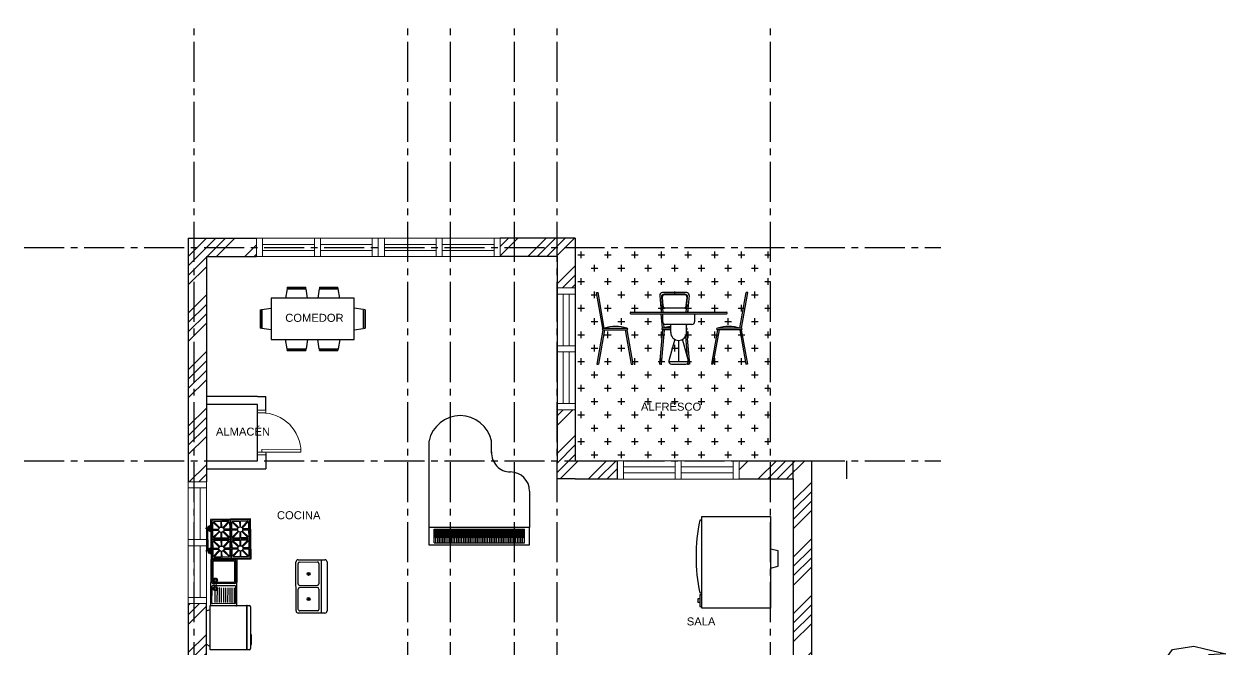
# Model space of a CAD drawing. Header units: metres. Extents: x 64.9 to 128.3, y 26.9 to 59.6.
# Drawn here: x 64.87 to 87.39, y 47.85 to 59.58 of the extents above; entities that cross this region are included whole.
import ezdxf

# ---------------------------------------------------------------- set-up
doc = ezdxf.new("R2010")
doc.units = ezdxf.units.M
doc.header["$MEASUREMENT"] = 0
doc.linetypes.add('CENTER2', pattern=[1.125, 0.75, -0.125, 0.125, -0.125])
doc.layers.add('09104-COCLUX750DE4HORNALLPTA', color=32, linetype='Continuous')
doc.layers.add('diag cot', color=7, linetype='Continuous', lineweight=25)
doc.layers.add('puertas y ventanas', color=200, linetype='Continuous', lineweight=20)
doc.styles.get("Standard").update_dxf_attribs({"font": 'arial.ttf'})

# ---------------------------------------------------------------- blocks, each defined once
blk = doc.blocks.new('*U3')
for p, q in [((0.05, -0.075), (0.05, 0.075)), ((0.05, 0.025), (0.475, 0.025)), ((0.475, -0.075), (0.475, 0.075)), ((0.525, -0.075), (0.525, 0.075)), ((0.525, 0.025), (0.95, 0.025)), ((0.95, -0.075), (0.95, 0.075)), ((0.05, -0.025), (0.475, -0.025)), ((0.525, -0.025), (0.95, -0.025))]:
    blk.add_line(p, q)
blk.add_lwpolyline([(0, -0.075), (1, -0.075), (1, 0.075), (0, 0.075)], close=True)
blk = doc.blocks.new('*U6')
for points in [[(0.05, 0), (0.1, 0), (0.1, 0.7), (0.05, 0.7)], [(0, -0.075), (0.05, -0.075), (0.05, 0.075), (0, 0.075)], [(0.75, -0.075), (0.8, -0.075), (0.8, 0.075), (0.75, 0.075)]]:
    blk.add_lwpolyline(points, close=True)
blk.add_arc((0.05, 0), 0.7, 0, 90)
blk = doc.blocks.new('Sink-double - 36 in top')
for p, q in [((-18, -4), (18, -4)), ((-0.75, -18.5), (-0.75, -6.5)), ((0.75, -6.5), (0.75, -18.5))]:
    blk.add_line(p, q)
for points in [[(-16.5, 0), (16.5, 0)], [(-18, -19.5), (-18, -1.5)], [(-16.5, -18.5), (-16.5, -6.5)], [(-15.5, -5.5), (-1.75, -5.5)], [(1.75, -5.5), (15.5, -5.5)], [(16.5, -6.5), (16.5, -18.5)], [(18, -1.5), (18, -19.5)], [(16.5, -21), (-16.5, -21)], [(-1.75, -19.5), (-15.5, -19.5)], [(15.5, -19.5), (1.75, -19.5)]]:
    blk.add_lwpolyline(points)
for centre, radius in [((-8.5, -12.5), 1), ((-8.5, -12.5), 0.5), ((8.5, -12.5), 1), ((8.5, -12.5), 0.5)]:
    blk.add_circle(centre, radius)
for centre, radius, start, end in [((-16.5, -1.5), 1.5, 90, 180), ((16.5, -1.5), 1.5, 0, 90), ((-15.5, -6.5), 1, 90, 180), ((-1.75, -6.5), 1, 0, 90), ((1.75, -6.5), 1, 90, 180), ((15.5, -6.5), 1, 0, 90), ((-16.5, -19.5), 1.5, 180, 270), ((-15.5, -18.5), 1, 180, 270), ((-1.75, -18.5), 1, 270, 0), ((1.75, -18.5), 1, 180, 270), ((15.5, -18.5), 1, 270, 0), ((16.5, -19.5), 1.5, 270, 0)]:
    blk.add_arc(centre, radius, start, end)

msp = doc.modelspace()

# ---------------------------------------------------------------- hatches: boundary and pattern name
h = msp.add_hatch()
h.set_pattern_fill('ANSI34', color=256)
h.paths.add_polyline_path([(74.4, 45.474), (74.06, 45.473), (74.06, 43.731), (74.06, 43.391), (74.86, 43.391), (74.86, 43.731), (74.4, 43.731)])
h.paths.add_polyline_path([(78.86, 43.731), (74.86, 43.731), (74.86, 43.391), (78.86, 43.391)])
h.paths.add_polyline_path([(79.625, 47.391), (79.285, 47.391), (79.285, 43.731), (78.86, 43.731), (78.86, 43.391), (79.625, 43.391)])
h.paths.add_polyline_path([(79.625, 51.391), (78.86, 51.391), (78.86, 51.051), (79.285, 51.051), (79.285, 47.731), (78.86, 47.731), (78.86, 47.391), (79.236, 47.391), (79.285, 47.391), (79.625, 47.391)])
h.paths.add_polyline_path([(78.86, 47.731), (74.86, 47.731), (74.86, 47.391), (78.86, 47.391)])
h.paths.add_polyline_path([(74.86, 47.731), (74.06, 47.731), (74.06, 47.391), (74.86, 47.391)])
h.paths.add_polyline_path([(72.06, 47.731), (70.55, 47.731), (70.55, 47.391), (72.06, 47.391)])
h.paths.add_polyline_path([(75.987, 51.391), (75.2, 51.391), (74.86, 51.391), (74.86, 51.051), (75.2, 51.051), (75.987, 51.051)])
h.paths.add_polyline_path([(75.2, 52.348), (74.86, 52.348), (74.86, 51.391), (75.2, 51.391)])
h.paths.add_polyline_path([(78.86, 51.391), (78.269, 51.391), (78.269, 51.051), (78.86, 51.051)])
h.paths.add_polyline_path([(68.288, 47.197), (68.644, 47.197), (68.644, 47.391), (68.06, 47.391), (68.06, 43.391), (68.394, 43.391), (68.288, 43.414), (68.288, 43.731)])
h.paths.add_polyline_path([(68.291, 48.715), (68.06, 48.715), (68.06, 47.391), (68.644, 47.391), (68.644, 47.537), (68.291, 47.537)])
h.paths.add_polyline_path([(68.06, 47.391), (67.948, 47.391), (67.948, 47.197), (67.948, 43.391), (68.06, 43.391)])
h.paths.add_polyline_path([(68.06, 48.715), (67.948, 48.715), (67.948, 47.391), (68.06, 47.391)])
h.paths.add_polyline_path([(68.288, 55.22), (69.06, 55.22), (69.227, 55.22), (69.227, 55.391), (68.06, 55.391), (68.06, 51.391), (68.288, 51.391)])
h.paths.add_polyline_path([(68.06, 55.391), (67.948, 55.391), (67.948, 51.391), (68.06, 51.391)])
h.paths.add_polyline_path([(68.288, 51.391), (68.06, 51.391), (68.06, 50.998), (68.288, 50.998)])
h.paths.add_polyline_path([(68.06, 51.391), (67.948, 51.391), (67.948, 50.998), (68.06, 50.998)])
h.paths.add_polyline_path([(69.227, 55.563), (68.06, 55.563), (68.06, 55.391), (69.227, 55.391)])
h.paths.add_polyline_path([(68.06, 55.563), (67.948, 55.563), (67.948, 55.391), (68.06, 55.391)])
h.paths.add_polyline_path([(74.86, 55.391), (74.06, 55.391), (74.06, 55.22), (74.86, 55.22)])
h.paths.add_polyline_path([(74.06, 55.391), (73.792, 55.391), (73.792, 55.22), (74.06, 55.22)])
h.paths.add_polyline_path([(74.06, 55.563), (73.792, 55.563), (73.792, 55.391), (74.06, 55.391)])
h.paths.add_polyline_path([(74.86, 55.563), (74.06, 55.563), (74.06, 55.391), (74.86, 55.391)])
h.paths.add_polyline_path([(75.2, 55.563), (74.86, 55.563), (74.86, 55.391), (75.2, 55.391)])
h.paths.add_polyline_path([(75.2, 55.391), (74.86, 55.391), (74.86, 55.22), (74.86, 54.631), (75.2, 54.631)])
h.paths.add_polyline_path([(72.06, 47.391), (71.72, 47.391), (71.72, 43.731), (70.194, 43.731), (70.194, 43.391), (72.06, 43.391)])
h.paths.add_polyline_path([(73.86, 47.731), (73.86, 47.579), (73.754, 47.578), (73.755, 47.391), (74.06, 47.391), (74.06, 47.731)])
edge = h.paths.add_edge_path()
edge.add_line((72.166, 47.573), (72.166, 47.731))
edge.add_line((72.166, 47.731), (72.06, 47.731))
edge.add_line((72.06, 47.731), (72.06, 47.391))
edge.add_line((72.06, 47.391), (72.177, 47.391))
edge.add_arc((73.86, 47.579), 1.694, 180.1919, 186.3452, ccw=False)
h = msp.add_hatch()
h.set_pattern_fill('CROSS', color=256)
h.paths.add_polyline_path([(75.2, 55.391), (75.2, 54.631), (75.202, 54.631), (75.202, 52.348), (75.2, 51.391), (75.987, 51.391), (78.269, 51.391), (78.86, 51.391), (78.86, 55.391)])
h.paths.add_polyline_path([(75.626, 54.544), (75.744, 53.878, -0.141722), (76.167, 53.878, -1), (76.167, 53.848), (76.281, 53.201), (76.25, 53.201), (76.136, 53.848), (75.749, 53.848), (75.635, 53.201), (75.605, 53.201), (75.719, 53.848), (76.167, 53.848, 0.747401), (76.175, 53.875, 0.15467), (75.715, 53.869), (75.596, 54.544)], flags=16)
h.paths.add_polyline_path([(76.987, 53.848), (76.987, 53.947), (77.385, 53.947, 0.414214), (77.435, 53.997), (77.435, 54.146), (76.812, 54.146), (76.838, 53.848)], flags=16)
h.paths.add_polyline_path([(76.864, 54.515), (77.254, 54.515, -0.440011), (77.304, 54.46), (77.28, 54.302, -0.388879), (77.231, 54.256), (76.888, 54.256, -0.388879), (76.838, 54.302), (76.839, 54.176), (76.814, 54.46, -0.440011)], flags=16)
h.paths.add_polyline_path([(77.863, 53.848), (78.31, 53.848, 2.144507), (78.296, 53.866), (78.297, 53.874, 0.148671), (77.855, 53.875, 0.747401)], flags=16)
h.paths.add_polyline_path([(76.391, 52.288), (77.599, 52.288), (77.599, 52.521), (76.391, 52.521)], flags=24)

# ---------------------------------------------------------------- linework, layer by layer
for p, q in [((75.2, 55.563), (73.792, 55.563)), ((68.288, 55.22), (69.06, 55.22)), ((69.246, 52.595), (68.288, 52.595)), ((69.246, 52.445), (68.288, 52.445)), ((69.246, 51.391), (69.246, 52.445)), ((68.291, 51.391), (69.246, 51.391)), ((79.285, 51.051), (79.285, 51.391)), ((80.285, 51.051), (80.285, 51.391)), ((68.291, 51.241), (69.403, 51.241))]:
    msp.add_line(p, q)
at = {"color": 32, "linetype": 'Continuous'}
for p, q in [((69.8, 54.612), (69.773, 54.439)), ((69.8, 54.612), (70.155, 54.612)), ((69.805, 54.644), (69.802, 54.622)), ((70.153, 54.622), (69.802, 54.622)), ((69.805, 54.644), (70.15, 54.644)), ((70.153, 54.622), (70.15, 54.644)), ((70.182, 54.439), (70.155, 54.612)), ((70.404, 54.612), (70.377, 54.439)), ((70.404, 54.612), (70.759, 54.612)), ((70.409, 54.644), (70.405, 54.622)), ((70.757, 54.622), (70.405, 54.622)), ((70.409, 54.644), (70.754, 54.644)), ((70.757, 54.622), (70.754, 54.644)), ((70.786, 54.439), (70.759, 54.612)), ((71.056, 54.439), (69.503, 54.439)), ((69.503, 54.439), (69.503, 53.663)), ((71.056, 53.663), (71.056, 54.439)), ((69.298, 54.223), (69.32, 54.227)), ((69.298, 54.223), (69.298, 53.878)), ((69.32, 53.875), (69.32, 54.227)), ((69.33, 54.228), (69.503, 54.255)), ((69.33, 54.228), (69.33, 53.873)), ((71.228, 54.228), (71.056, 54.255)), ((71.228, 54.228), (71.228, 53.873)), ((71.261, 54.223), (71.239, 54.227)), ((71.239, 53.875), (71.239, 54.227)), ((71.261, 54.223), (71.261, 53.878)), ((69.32, 53.875), (69.298, 53.878)), ((69.503, 53.846), (69.33, 53.873)), ((71.056, 53.846), (71.228, 53.873)), ((71.239, 53.875), (71.261, 53.878)), ((69.503, 53.663), (71.056, 53.663)), ((69.8, 53.49), (69.773, 53.663)), ((70.182, 53.663), (70.155, 53.49)), ((70.404, 53.49), (70.377, 53.663)), ((70.786, 53.663), (70.759, 53.49)), ((69.8, 53.49), (70.155, 53.49)), ((69.805, 53.458), (69.802, 53.479)), ((70.153, 53.479), (69.802, 53.479)), ((69.805, 53.458), (70.15, 53.458)), ((70.153, 53.479), (70.15, 53.458)), ((70.404, 53.49), (70.759, 53.49)), ((70.409, 53.458), (70.405, 53.479)), ((70.757, 53.479), (70.405, 53.479)), ((70.409, 53.458), (70.754, 53.458)), ((70.757, 53.479), (70.754, 53.458))]:
    msp.add_line(p, q, dxfattribs=at)
at = {"color": 50, "linetype": 'Continuous'}
for p, q in [((72.459, 51.767), (72.459, 50.143)), ((73.629, 51.54), (73.629, 51.767)), ((74.343, 50.825), (74.343, 50.143)), ((74.343, 50.143), (72.459, 50.143)), ((72.459, 50.143), (72.459, 49.818)), ((72.557, 50.111), (74.246, 50.111)), ((72.557, 49.851), (72.557, 50.111)), ((72.581, 49.948), (72.581, 50.111)), ((72.597, 50.111), (72.597, 49.948)), ((72.614, 49.948), (72.614, 50.111)), ((72.63, 50.111), (72.63, 49.948)), ((72.654, 49.851), (72.654, 50.111)), ((72.679, 49.948), (72.679, 50.111)), ((72.695, 50.111), (72.695, 49.948)), ((72.711, 49.948), (72.711, 50.111)), ((72.727, 50.111), (72.727, 49.948)), ((72.743, 49.948), (72.743, 50.111)), ((72.76, 50.111), (72.76, 49.948)), ((72.784, 49.851), (72.784, 50.111)), ((72.808, 49.948), (72.808, 50.111)), ((72.825, 50.111), (72.825, 49.948)), ((72.841, 49.948), (72.841, 50.111)), ((72.857, 50.111), (72.857, 49.948)), ((72.882, 49.851), (72.882, 50.111)), ((72.906, 49.948), (72.906, 50.111)), ((72.922, 50.111), (72.922, 49.948)), ((72.938, 49.948), (72.938, 50.111)), ((72.955, 50.111), (72.955, 49.948)), ((72.971, 49.948), (72.971, 50.111)), ((72.987, 50.111), (72.987, 49.948)), ((73.011, 49.851), (73.011, 50.111)), ((73.036, 49.948), (73.036, 50.111)), ((73.052, 50.111), (73.052, 49.948)), ((73.068, 49.948), (73.068, 50.111)), ((73.085, 50.111), (73.085, 49.948)), ((73.109, 49.851), (73.109, 50.111)), ((73.133, 49.948), (73.133, 50.111)), ((73.15, 50.111), (73.15, 49.948)), ((73.166, 49.948), (73.166, 50.111)), ((73.182, 50.111), (73.182, 49.948)), ((73.198, 49.948), (73.198, 50.111)), ((73.214, 50.111), (73.214, 49.948)), ((73.239, 49.851), (73.239, 50.111)), ((73.263, 49.948), (73.263, 50.111)), ((73.279, 50.111), (73.279, 49.948)), ((73.296, 49.948), (73.296, 50.111)), ((73.312, 50.111), (73.312, 49.948)), ((73.336, 49.851), (73.336, 50.111)), ((73.361, 49.948), (73.361, 50.111)), ((73.377, 50.111), (73.377, 49.948)), ((73.393, 49.948), (73.393, 50.111)), ((73.409, 50.111), (73.409, 49.948)), ((73.426, 49.948), (73.426, 50.111)), ((73.442, 50.111), (73.442, 49.948)), ((73.466, 49.851), (73.466, 50.111)), ((73.491, 49.948), (73.491, 50.111)), ((73.507, 50.111), (73.507, 49.948)), ((73.523, 49.948), (73.523, 50.111)), ((73.539, 50.111), (73.539, 49.948)), ((73.564, 49.851), (73.564, 50.111)), ((73.588, 49.948), (73.588, 50.111)), ((73.604, 50.111), (73.604, 49.948)), ((73.621, 49.948), (73.621, 50.111)), ((73.637, 50.111), (73.637, 49.948)), ((73.653, 49.948), (73.653, 50.111)), ((73.669, 50.111), (73.669, 49.948)), ((73.694, 49.851), (73.694, 50.111)), ((73.718, 49.948), (73.718, 50.111)), ((73.734, 50.111), (73.734, 49.948)), ((73.75, 49.948), (73.75, 50.111)), ((73.767, 50.111), (73.767, 49.948)), ((73.791, 49.851), (73.791, 50.111)), ((73.815, 49.948), (73.815, 50.111)), ((73.832, 50.111), (73.832, 49.948)), ((73.848, 49.948), (73.848, 50.111)), ((73.864, 50.111), (73.864, 49.948)), ((73.88, 49.948), (73.88, 50.111)), ((73.897, 50.111), (73.897, 49.948)), ((73.921, 49.851), (73.921, 50.111)), ((73.945, 49.948), (73.945, 50.111)), ((73.962, 50.111), (73.962, 49.948)), ((73.978, 49.948), (73.978, 50.111)), ((73.994, 50.111), (73.994, 49.948)), ((74.018, 49.851), (74.018, 50.111)), ((74.043, 49.948), (74.043, 50.111)), ((74.059, 50.111), (74.059, 49.948)), ((74.075, 49.948), (74.075, 50.111)), ((74.092, 50.111), (74.092, 49.948)), ((74.108, 49.948), (74.108, 50.111)), ((74.124, 50.111), (74.124, 49.948)), ((74.148, 49.851), (74.148, 50.111)), ((74.173, 49.948), (74.173, 50.111)), ((74.189, 50.111), (74.189, 49.948)), ((74.205, 49.948), (74.205, 50.111)), ((74.221, 50.111), (74.221, 49.948)), ((74.246, 49.851), (74.246, 50.111)), ((74.343, 49.818), (74.343, 50.143)), ((72.459, 49.818), (74.343, 49.818)), ((72.557, 49.851), (72.589, 49.851)), ((72.589, 49.948), (72.581, 49.948)), ((72.597, 49.948), (72.589, 49.948)), ((72.589, 49.851), (72.589, 49.948)), ((72.589, 49.851), (72.622, 49.851)), ((72.622, 49.948), (72.614, 49.948)), ((72.63, 49.948), (72.622, 49.948)), ((72.622, 49.851), (72.622, 49.948)), ((72.622, 49.851), (72.654, 49.851)), ((72.654, 49.851), (72.687, 49.851)), ((72.687, 49.948), (72.679, 49.948)), ((72.695, 49.948), (72.687, 49.948)), ((72.687, 49.851), (72.687, 49.948)), ((72.687, 49.851), (72.719, 49.851)), ((72.719, 49.948), (72.711, 49.948)), ((72.727, 49.948), (72.719, 49.948)), ((72.719, 49.851), (72.719, 49.948)), ((72.719, 49.851), (72.752, 49.851)), ((72.752, 49.948), (72.743, 49.948)), ((72.752, 49.851), (72.752, 49.948)), ((72.76, 49.948), (72.752, 49.948)), ((72.752, 49.851), (72.784, 49.851)), ((72.784, 49.851), (72.817, 49.851)), ((72.817, 49.948), (72.808, 49.948)), ((72.825, 49.948), (72.817, 49.948)), ((72.817, 49.851), (72.817, 49.948)), ((72.817, 49.851), (72.849, 49.851)), ((72.849, 49.948), (72.841, 49.948)), ((72.857, 49.948), (72.849, 49.948)), ((72.849, 49.851), (72.849, 49.948)), ((72.849, 49.851), (72.882, 49.851)), ((72.882, 49.851), (72.914, 49.851)), ((72.914, 49.948), (72.906, 49.948)), ((72.922, 49.948), (72.914, 49.948)), ((72.914, 49.851), (72.914, 49.948)), ((72.914, 49.851), (72.946, 49.851)), ((72.946, 49.948), (72.938, 49.948)), ((72.955, 49.948), (72.946, 49.948)), ((72.946, 49.851), (72.946, 49.948)), ((72.946, 49.851), (72.979, 49.851)), ((72.979, 49.948), (72.971, 49.948)), ((72.987, 49.948), (72.979, 49.948)), ((72.979, 49.851), (72.979, 49.948)), ((72.979, 49.851), (73.011, 49.851)), ((73.011, 49.851), (73.044, 49.851)), ((73.044, 49.948), (73.036, 49.948)), ((73.044, 49.851), (73.044, 49.948)), ((73.052, 49.948), (73.044, 49.948)), ((73.044, 49.851), (73.076, 49.851)), ((73.076, 49.948), (73.068, 49.948)), ((73.085, 49.948), (73.076, 49.948)), ((73.076, 49.851), (73.076, 49.948)), ((73.076, 49.851), (73.109, 49.851)), ((73.109, 49.851), (73.141, 49.851)), ((73.141, 49.948), (73.133, 49.948)), ((73.15, 49.948), (73.141, 49.948)), ((73.141, 49.851), (73.141, 49.948)), ((73.141, 49.851), (73.174, 49.851)), ((73.174, 49.948), (73.166, 49.948)), ((73.182, 49.948), (73.174, 49.948)), ((73.174, 49.851), (73.174, 49.948)), ((73.174, 49.851), (73.206, 49.851)), ((73.206, 49.948), (73.198, 49.948)), ((73.214, 49.948), (73.206, 49.948)), ((73.206, 49.851), (73.206, 49.948)), ((73.206, 49.851), (73.239, 49.851)), ((73.239, 49.851), (73.271, 49.851)), ((73.271, 49.948), (73.263, 49.948)), ((73.271, 49.851), (73.271, 49.948)), ((73.279, 49.948), (73.271, 49.948)), ((73.271, 49.851), (73.304, 49.851)), ((73.304, 49.948), (73.296, 49.948)), ((73.312, 49.948), (73.304, 49.948)), ((73.304, 49.851), (73.304, 49.948)), ((73.304, 49.851), (73.336, 49.851)), ((73.336, 49.851), (73.369, 49.851)), ((73.369, 49.948), (73.361, 49.948)), ((73.377, 49.948), (73.369, 49.948)), ((73.369, 49.851), (73.369, 49.948)), ((73.369, 49.851), (73.401, 49.851)), ((73.401, 49.948), (73.393, 49.948)), ((73.409, 49.948), (73.401, 49.948)), ((73.401, 49.851), (73.401, 49.948)), ((73.401, 49.851), (73.434, 49.851)), ((73.434, 49.948), (73.426, 49.948)), ((73.442, 49.948), (73.434, 49.948)), ((73.434, 49.851), (73.434, 49.948)), ((73.434, 49.851), (73.466, 49.851)), ((73.466, 49.851), (73.499, 49.851)), ((73.499, 49.948), (73.491, 49.948)), ((73.507, 49.948), (73.499, 49.948)), ((73.499, 49.851), (73.499, 49.948)), ((73.499, 49.851), (73.531, 49.851)), ((73.531, 49.948), (73.523, 49.948)), ((73.531, 49.851), (73.531, 49.948)), ((73.539, 49.948), (73.531, 49.948)), ((73.531, 49.851), (73.564, 49.851)), ((73.564, 49.851), (73.596, 49.851)), ((73.596, 49.948), (73.588, 49.948)), ((73.604, 49.948), (73.596, 49.948)), ((73.596, 49.851), (73.596, 49.948)), ((73.596, 49.851), (73.629, 49.851)), ((73.629, 49.948), (73.621, 49.948)), ((73.637, 49.948), (73.629, 49.948)), ((73.629, 49.851), (73.629, 49.948)), ((73.629, 49.851), (73.661, 49.851)), ((73.661, 49.948), (73.653, 49.948)), ((73.669, 49.948), (73.661, 49.948)), ((73.661, 49.851), (73.661, 49.948)), ((73.661, 49.851), (73.694, 49.851)), ((73.694, 49.851), (73.726, 49.851)), ((73.726, 49.948), (73.718, 49.948)), ((73.734, 49.948), (73.726, 49.948)), ((73.726, 49.851), (73.726, 49.948)), ((73.726, 49.851), (73.759, 49.851)), ((73.759, 49.948), (73.75, 49.948)), ((73.767, 49.948), (73.759, 49.948)), ((73.759, 49.851), (73.759, 49.948)), ((73.759, 49.851), (73.791, 49.851)), ((73.791, 49.851), (73.824, 49.851)), ((73.824, 49.948), (73.815, 49.948)), ((73.832, 49.948), (73.824, 49.948)), ((73.824, 49.851), (73.824, 49.948)), ((73.824, 49.851), (73.856, 49.851)), ((73.856, 49.948), (73.848, 49.948)), ((73.864, 49.948), (73.856, 49.948)), ((73.856, 49.851), (73.856, 49.948)), ((73.856, 49.851), (73.889, 49.851)), ((73.889, 49.948), (73.88, 49.948)), ((73.897, 49.948), (73.889, 49.948)), ((73.889, 49.851), (73.889, 49.948)), ((73.889, 49.851), (73.921, 49.851)), ((73.921, 49.851), (73.954, 49.851)), ((73.954, 49.948), (73.945, 49.948)), ((73.954, 49.851), (73.954, 49.948)), ((73.962, 49.948), (73.954, 49.948)), ((73.954, 49.851), (73.986, 49.851)), ((73.986, 49.948), (73.978, 49.948)), ((73.994, 49.948), (73.986, 49.948)), ((73.986, 49.851), (73.986, 49.948)), ((73.986, 49.851), (74.018, 49.851)), ((74.018, 49.851), (74.051, 49.851)), ((74.051, 49.948), (74.043, 49.948)), ((74.059, 49.948), (74.051, 49.948)), ((74.051, 49.851), (74.051, 49.948)), ((74.051, 49.851), (74.083, 49.851)), ((74.083, 49.948), (74.075, 49.948)), ((74.092, 49.948), (74.083, 49.948)), ((74.083, 49.851), (74.083, 49.948)), ((74.083, 49.851), (74.116, 49.851)), ((74.116, 49.948), (74.108, 49.948)), ((74.124, 49.948), (74.116, 49.948)), ((74.116, 49.851), (74.116, 49.948)), ((74.116, 49.851), (74.148, 49.851)), ((74.148, 49.851), (74.181, 49.851)), ((74.181, 49.948), (74.173, 49.948)), ((74.189, 49.948), (74.181, 49.948)), ((74.181, 49.851), (74.181, 49.948)), ((74.181, 49.851), (74.213, 49.851)), ((74.213, 49.948), (74.205, 49.948)), ((74.221, 49.948), (74.213, 49.948)), ((74.213, 49.851), (74.213, 49.948)), ((74.213, 49.851), (74.246, 49.851))]:
    msp.add_line(p, q, dxfattribs=at)
at = {"linetype": 'Continuous'}
for p, q in [((77.569, 50.276), (77.534, 50.276)), ((77.569, 48.627), (77.569, 50.348)), ((77.569, 50.348), (78.86, 50.348)), ((78.86, 50.348), (78.86, 48.627)), ((79.003, 49.703), (78.86, 49.738)), ((79.003, 49.416), (79.003, 49.703)), ((78.86, 49.38), (79.003, 49.416)), ((77.534, 48.914), (77.569, 48.914)), ((77.569, 48.878), (77.534, 48.878)), ((77.534, 48.878), (77.534, 48.663)), ((77.534, 48.806), (77.498, 48.806)), ((77.498, 48.806), (77.498, 48.735)), ((77.534, 48.735), (77.498, 48.735)), ((77.534, 48.663), (77.569, 48.663)), ((78.86, 48.627), (77.569, 48.627))]:
    msp.add_line(p, q, dxfattribs=at)
at = {"color": 130, "linetype": 'ByBlock'}
for p, q in [((68.373, 48.684), (68.377, 49.544)), ((68.387, 49.554), (68.847, 49.552)), ((68.857, 49.542), (68.853, 48.682)), ((68.395, 49.104), (68.397, 49.524)), ((68.407, 49.534), (68.827, 49.532)), ((68.415, 49.124), (68.417, 49.504)), ((68.427, 49.514), (68.807, 49.512)), ((68.817, 49.502), (68.815, 49.122)), ((68.837, 49.522), (68.835, 49.102)), ((68.825, 49.092), (68.405, 49.094)), ((68.805, 49.112), (68.425, 49.114)), ((68.434, 49.054), (68.435, 49.094)), ((68.474, 49.054), (68.475, 49.094)), ((68.393, 48.724), (68.394, 49.044)), ((68.393, 48.734), (68.394, 48.994)), ((68.404, 49.054), (68.824, 49.052)), ((68.453, 48.734), (68.454, 48.954)), ((68.493, 48.734), (68.494, 49.014)), ((68.533, 48.734), (68.534, 49.014)), ((68.573, 48.733), (68.574, 49.013)), ((68.613, 48.733), (68.614, 49.013)), ((68.653, 48.733), (68.654, 49.013)), ((68.693, 48.733), (68.694, 49.013)), ((68.733, 48.733), (68.734, 49.013)), ((68.773, 48.732), (68.774, 49.012)), ((68.813, 48.732), (68.814, 49.012)), ((68.834, 49.042), (68.833, 48.722)), ((68.842, 48.672), (68.383, 48.674)), ((68.823, 48.712), (68.403, 48.714))]:
    msp.add_line(p, q, dxfattribs=at)
at = {"color": 130}
for p, q in [((68.358, 47.849), (68.358, 48.676)), ((68.358, 48.676), (69.092, 48.676)), ((69.039, 48.676), (69.039, 47.849)), ((69.054, 48.676), (69.039, 48.676)), ((69.054, 47.849), (69.054, 48.676)), ((69.113, 48.655), (69.113, 47.87)), ((68.291, 48.579), (68.356, 48.607)), ((68.291, 47.946), (68.291, 48.579)), ((69.132, 47.946), (69.132, 48.133)), ((68.358, 47.911), (68.291, 47.946)), ((68.503, 47.849), (68.358, 47.849)), ((69.092, 47.849), (68.503, 47.849)), ((69.113, 47.946), (69.132, 47.946))]:
    msp.add_line(p, q, dxfattribs=at)
at = {"linetype": 'ByBlock'}
for p, q in [((68.453, 48.734), (68.453, 48.734)), ((68.533, 48.734), (68.533, 48.734)), ((68.573, 48.733), (68.573, 48.733)), ((68.613, 48.733), (68.613, 48.733)), ((68.653, 48.733), (68.653, 48.733))]:
    msp.add_line(p, q, dxfattribs=at)
for points in [[(67.948, 55.563), (69.227, 55.563)], [(67.948, 55.563), (67.948, 50.998)], [(75.2, 55.563), (75.2, 51.391)], [(68.288, 55.22), (68.288, 50.998)], [(69.06, 55.22), (69.227, 55.22)], [(74.86, 55.22), (73.792, 55.22)], [(74.86, 55.22), (74.86, 51.391)], [(69.246, 52.595), (69.4, 52.595)], [(69.401, 52.342), (69.4, 52.595)], [(69.403, 51.528), (69.403, 51.241)], [(75.2, 51.051), (74.86, 51.051), (74.86, 51.391)], [(75.2, 51.391), (75.987, 51.391)], [(75.987, 51.391), (75.987, 51.051)], [(78.269, 51.391), (79.625, 51.391), (79.625, 47.391)], [(78.269, 51.051), (79.285, 51.051), (79.285, 47.731), (73.86, 47.731)], [(75.2, 51.051), (75.987, 51.051)], [(67.948, 48.715), (67.948, 47.197)], [(68.291, 47.537), (68.291, 48.715)]]:
    msp.add_lwpolyline(points)
at = {"color": 91}
msp.add_lwpolyline([(86.085, 47.053), (86.126, 47.362), (86.236, 47.646), (86.387, 47.852), (86.786, 47.916), (86.992, 47.865), (87.39, 47.774), (87.063, 47.756)], dxfattribs=at)
at = {"color": 130, "linetype": 'ByBlock'}
for centre, radius in [((68.455, 49.154), 0.04), ((68.455, 49.154), 0.02), ((68.454, 48.994), 0.04), ((68.454, 48.994), 0.02)]:
    msp.add_circle(centre, radius, dxfattribs=at)
at = {"color": 50, "linetype": 'Continuous'}
for centre, radius, start, end in [((73.044, 51.64), 0.598, 12.2932, 167.7067), ((73.986, 51.54), 0.357, 177.3974, 270), ((73.986, 50.825), 0.357, 0, 90)]:
    msp.add_arc(centre, radius, start, end, dxfattribs=at)
at = {"linetype": 'Continuous'}
msp.add_arc((80.733, 49.595), 3.271, 167.982, 192.018, dxfattribs=at)
at = {"color": 130, "linetype": 'ByBlock'}
for centre, start, end in [((68.387, 49.544), 89.723, 179.723), ((68.847, 49.542), 359.723, 89.723), ((68.407, 49.524), 89.723, 179.723), ((68.427, 49.504), 89.723, 179.723), ((68.807, 49.502), 359.723, 89.723), ((68.827, 49.522), 359.723, 89.723), ((68.405, 49.104), 179.723, 269.723), ((68.425, 49.124), 179.723, 269.723), ((68.805, 49.122), 269.723, 359.723), ((68.825, 49.102), 269.723, 359.723), ((68.404, 49.044), 89.723, 179.723), ((68.824, 49.042), 359.723, 89.723), ((68.383, 48.684), 179.723, 269.723), ((68.403, 48.724), 179.723, 269.723), ((68.823, 48.722), 269.723, 359.723), ((68.843, 48.682), 269.723, 359.723)]:
    msp.add_arc(centre, 0.01, start, end, dxfattribs=at)
at = {"color": 130}
for centre, start, end in [((69.092, 48.655), 0, 90), ((69.092, 47.87), 270, 0)]:
    msp.add_arc(centre, 0.0209, start, end, dxfattribs=at)
at = {"layer": '09104-COCLUX750DE4HORNALLPTA'}
for p, q in [((75.714, 53.877), (75.596, 54.544)), ((75.596, 54.544), (75.626, 54.544)), ((75.744, 53.878), (75.626, 54.544)), ((77.287, 54.544), (76.831, 54.544)), ((77.254, 54.515), (76.864, 54.515)), ((77.244, 54.505), (76.875, 54.505)), ((78.285, 53.878), (78.403, 54.544)), ((78.315, 53.877), (78.433, 54.544)), ((78.433, 54.544), (78.403, 54.544)), ((76.782, 54.49), (76.809, 54.176)), ((76.814, 54.46), (76.839, 54.176)), ((76.82, 54.391), (76.83, 54.391)), ((76.823, 54.361), (76.833, 54.361)), ((76.825, 54.451), (76.838, 54.302)), ((77.279, 54.176), (77.304, 54.46)), ((77.28, 54.302), (77.293, 54.451)), ((77.285, 54.361), (77.295, 54.361)), ((77.288, 54.391), (77.298, 54.391)), ((77.309, 54.176), (77.337, 54.49)), ((76.241, 54.176), (78.032, 54.176)), ((76.241, 54.146), (78.032, 54.146)), ((76.835, 53.878), (76.812, 54.146)), ((76.838, 53.997), (76.838, 54.146)), ((76.888, 54.256), (77.231, 54.256)), ((77.435, 54.146), (77.435, 53.997)), ((75.719, 53.848), (75.605, 53.201)), ((75.749, 53.848), (75.635, 53.201)), ((75.719, 53.878), (76.167, 53.878)), ((75.719, 53.848), (76.167, 53.848)), ((76.136, 53.848), (76.25, 53.201)), ((76.167, 53.848), (76.281, 53.201)), ((76.835, 53.848), (76.779, 53.201)), ((76.865, 53.848), (76.809, 53.201)), ((76.987, 53.878), (76.835, 53.878)), ((76.987, 53.848), (76.835, 53.848)), ((76.865, 53.886), (76.858, 53.957)), ((77.385, 53.947), (76.888, 53.947)), ((76.987, 53.798), (76.987, 53.947)), ((77.286, 53.798), (77.286, 53.947)), ((77.286, 53.907), (77.289, 53.947)), ((77.286, 53.818), (77.34, 53.201)), ((77.863, 53.848), (77.749, 53.201)), ((77.893, 53.848), (77.779, 53.201)), ((78.31, 53.878), (77.863, 53.878)), ((78.31, 53.848), (77.863, 53.848)), ((78.28, 53.848), (78.394, 53.201)), ((78.31, 53.848), (78.424, 53.201)), ((77.062, 53.669), (76.954, 53.264)), ((77.136, 53.649), (77.136, 53.251)), ((77.319, 53.264), (77.211, 53.669)), ((77.264, 53.721), (77.297, 53.345)), ((75.605, 53.201), (75.635, 53.201)), ((76.25, 53.201), (76.281, 53.201)), ((76.809, 53.201), (76.779, 53.201)), ((76.951, 53.251), (77.322, 53.251)), ((77.002, 53.201), (77.271, 53.201)), ((77.308, 53.218), (77.31, 53.201)), ((77.34, 53.201), (77.31, 53.201)), ((77.779, 53.201), (77.749, 53.201)), ((78.424, 53.201), (78.394, 53.201))]:
    msp.add_line(p, q, dxfattribs=at)
at = {"layer": '09104-COCLUX750DE4HORNALLPTA', "color": 130}
for points in [[(68.367, 50.294), (68.377, 49.544), (69.127, 49.554), (69.117, 50.304)], [(68.388, 50.275), (68.392, 49.92), (68.747, 49.924), (68.743, 50.279)], [(68.711, 50.259), (68.603, 50.148), (68.614, 50.136), (68.723, 50.247), (68.725, 50.109), (68.627, 50.108), (68.627, 50.092), (68.725, 50.093), (68.727, 49.955), (68.615, 50.064), (68.604, 50.052), (68.715, 49.944), (68.577, 49.942), (68.576, 50.04), (68.56, 50.04), (68.561, 49.942), (68.423, 49.94), (68.531, 50.051), (68.52, 50.062), (68.412, 49.951), (68.41, 50.089), (68.508, 50.091), (68.508, 50.107), (68.41, 50.105), (68.408, 50.244), (68.519, 50.135), (68.53, 50.147), (68.419, 50.255), (68.557, 50.257), (68.559, 50.159), (68.575, 50.159), (68.573, 50.257)], [(68.743, 50.279), (68.747, 49.924), (69.102, 49.929), (69.097, 50.284)], [(69.066, 50.263), (68.958, 50.152), (68.969, 50.141), (69.078, 50.252), (69.08, 50.114), (68.982, 50.113), (68.982, 50.097), (69.08, 50.098), (69.082, 49.96), (68.97, 50.068), (68.959, 50.057), (69.07, 49.948), (68.932, 49.946), (68.931, 50.044), (68.915, 50.044), (68.916, 49.946), (68.778, 49.944), (68.886, 50.056), (68.875, 50.067), (68.767, 49.956), (68.765, 50.094), (68.863, 50.095), (68.863, 50.111), (68.765, 50.11), (68.763, 50.248), (68.874, 50.14), (68.885, 50.151), (68.774, 50.259), (68.912, 50.261), (68.913, 50.163), (68.929, 50.163), (68.928, 50.261)], [(68.369, 50.135), (68.37, 50.115), (68.287, 50.113), (68.286, 50.133)], [(68.293, 50.114), (68.298, 49.714), (68.32, 49.714), (68.315, 50.114)], [(68.314, 50.161), (68.314, 50.146), (68.349, 50.147), (68.349, 50.162)], [(68.315, 50.101), (68.315, 50.086), (68.35, 50.087), (68.35, 50.102)], [(68.349, 50.174), (68.349, 50.134), (68.369, 50.134), (68.369, 50.174)], [(68.35, 50.114), (68.35, 50.074), (68.37, 50.075), (68.37, 50.115)], [(68.392, 49.92), (68.396, 49.565), (68.751, 49.569), (68.747, 49.924)], [(68.716, 49.904), (68.607, 49.793), (68.619, 49.781), (68.727, 49.893), (68.729, 49.754), (68.631, 49.753), (68.631, 49.737), (68.729, 49.738), (68.731, 49.6), (68.62, 49.709), (68.609, 49.697), (68.72, 49.589), (68.582, 49.587), (68.58, 49.685), (68.564, 49.685), (68.566, 49.587), (68.428, 49.585), (68.536, 49.696), (68.524, 49.707), (68.416, 49.596), (68.414, 49.734), (68.512, 49.736), (68.512, 49.752), (68.414, 49.75), (68.412, 49.889), (68.524, 49.78), (68.535, 49.792), (68.424, 49.9), (68.562, 49.902), (68.563, 49.804), (68.579, 49.804), (68.578, 49.902)], [(68.747, 49.924), (68.751, 49.569), (69.106, 49.574), (69.102, 49.929)], [(69.071, 49.908), (68.962, 49.797), (68.974, 49.786), (69.082, 49.897), (69.084, 49.759), (68.986, 49.758), (68.986, 49.742), (69.084, 49.743), (69.086, 49.605), (68.975, 49.713), (68.964, 49.702), (69.075, 49.593), (68.937, 49.591), (68.935, 49.689), (68.919, 49.689), (68.921, 49.591), (68.782, 49.59), (68.891, 49.701), (68.879, 49.712), (68.771, 49.601), (68.769, 49.739), (68.867, 49.74), (68.867, 49.756), (68.769, 49.755), (68.767, 49.893), (68.879, 49.785), (68.89, 49.796), (68.779, 49.904), (68.917, 49.906), (68.918, 49.808), (68.934, 49.808), (68.933, 49.906)], [(68.375, 49.715), (68.375, 49.695), (68.292, 49.694), (68.292, 49.714)], [(68.319, 49.741), (68.319, 49.726), (68.354, 49.727), (68.354, 49.742)], [(68.32, 49.681), (68.32, 49.666), (68.355, 49.667), (68.355, 49.682)], [(68.354, 49.754), (68.355, 49.714), (68.375, 49.715), (68.374, 49.755)], [(68.355, 49.694), (68.355, 49.654), (68.375, 49.655), (68.375, 49.695)]]:
    msp.add_lwpolyline(points, close=True, dxfattribs=at)
for centre in [(68.567, 50.099), (68.922, 50.104), (68.572, 49.744), (68.927, 49.749)]:
    msp.add_circle(centre, 0.05, dxfattribs=at)
at = {"layer": '09104-COCLUX750DE4HORNALLPTA'}
for centre, radius, start, end in [((76.831, 54.495), 0.0497, 90, 185), ((76.864, 54.465), 0.0497, 90, 185), ((76.875, 54.455), 0.0497, 90, 185), ((77.244, 54.455), 0.0497, 355, 90), ((77.254, 54.465), 0.0497, 355, 90), ((77.287, 54.495), 0.0497, 355, 90), ((76.888, 54.306), 0.0497, 185, 270), ((77.231, 54.306), 0.0497, 270, 355), ((76.241, 54.161), 0.0149, 90, 270), ((78.032, 54.161), 0.0149, 270, 90), ((75.719, 53.863), 0.0149, 90, 270), ((75.955, 53.147), 0.761, 73.8673, 106.1327), ((76.167, 53.863), 0.0149, 270, 90), ((76.835, 53.863), 0.0149, 90, 270), ((77.059, 53.053), 0.854, 94.8363, 105.1893), ((76.888, 53.997), 0.0497, 180, 270), ((77.283, 53.863), 0.0149, 270, 90), ((77.385, 53.997), 0.0497, 270, 0), ((77.863, 53.863), 0.0149, 90, 270), ((78.074, 53.147), 0.761, 73.8673, 106.1327), ((78.31, 53.863), 0.0149, 270, 90), ((77.136, 53.798), 0.149, 180, 0), ((77.002, 53.251), 0.0497, 165.0686, 270), ((77.271, 53.251), 0.0497, 270, 14.9314)]:
    msp.add_arc(centre, radius, start, end, dxfattribs=at)
at = {"layer": 'diag cot', "color": 140, "linetype": 'CENTER2'}
for points in [[(68.06, 32.618), (68.06, 59.578)], [(72.06, 32.618), (72.06, 59.578)], [(72.86, 32.618), (72.86, 59.578)], [(74.06, 32.618), (74.06, 59.578)], [(74.86, 32.618), (74.86, 59.578)], [(78.86, 32.618), (78.86, 59.578)]]:
    msp.add_lwpolyline(points, dxfattribs=at)
at = {"layer": 'diag cot', "color": 4, "linetype": 'CENTER2'}
for points in [[(64.872, 55.391), (82.048, 55.391)], [(64.872, 51.391), (82.048, 51.391)]]:
    msp.add_lwpolyline(points, dxfattribs=at)

# ---------------------------------------------------------------- block references
at = {"layer": '09104-COCLUX750DE4HORNALLPTA', "color": 32, "xscale": 0.02775015676493548, "yscale": 0.02775015676493548, "zscale": 0.02775015676493548, "rotation": 270.1384640455925}
msp.add_blockref('Sink-double - 36 in top', (70.55, 49.037), dxfattribs=at)
at = {"layer": 'puertas y ventanas', "color": 6, "ltscale": 2, "xscale": 2.282628657904693, "yscale": 2.282628657904693, "zscale": 2.282628657904693}
for p in [(69.227, 55.391), (71.509, 55.391)]:
    msp.add_blockref('*U3', p, dxfattribs=at)
for p, rotation in [((75.031, 54.631), 270), ((78.269, 51.22), 180)]:
    msp.add_blockref('*U3', p, dxfattribs=dict(at, rotation=rotation))
at = {"layer": 'puertas y ventanas', "color": 4, "ltscale": 0.2, "xscale": -1.050719678585248, "yscale": 1.050719678585247, "zscale": 1.050719678585248, "rotation": 270.1918722960849}
msp.add_blockref('*U6', (69.325, 51.501), dxfattribs=at)
at = {"layer": 'puertas y ventanas', "color": 2, "ltscale": 2, "xscale": 2.282628657904693, "yscale": 2.282628657904693, "zscale": 2.282628657904693, "rotation": 269.9999999999997}
msp.add_blockref('*U3', (68.117, 50.998), dxfattribs=at)

# ---------------------------------------------------------------- texts
for s, p in [('COMEDOR', (69.766, 53.996)), ('ALFRESCO', (76.43, 52.33)), ('ALMACÉN', (68.468, 51.863)), ('COCINA', (69.611, 50.296)), ('SALA', (77.289, 48.305))]:
    msp.add_text(s, height=0.15).set_placement(p)

doc.saveas('drawing.dxf')
